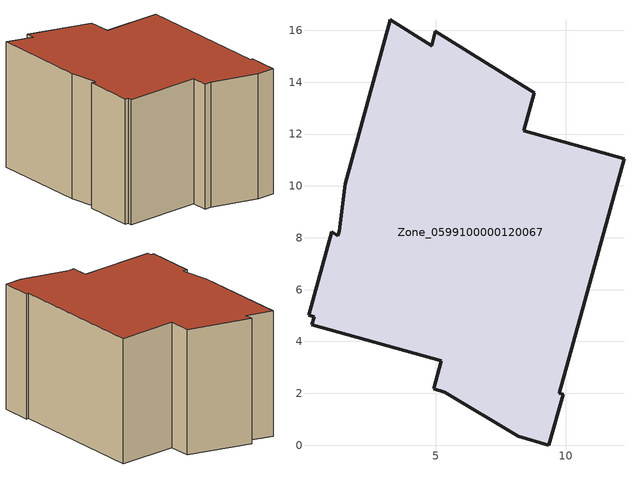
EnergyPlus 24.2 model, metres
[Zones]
Zone_0599100000120067
 floor ground (C_G): 1.49,10.09 3.24,16.41 4.84,15.41 4.97,15.96 8.79,13.6 8.38,12.12 12.25,11.05 9.75,2.01 9.91,1.97 9.35,0 8.18,0.35 5.34,2.05 4.92,2.17 5.21,3.26 0.22,4.65 0.3,4.95 0.08,5.01 0.98,8.24 1.22,8.07 1.27,8.26 z0
 wall outside (C_F): 9.75,2.01 12.25,11.05 8.38,12.12 8.79,13.6 4.97,15.96 4.84,15.41 3.24,16.41 1.49,10.09 1.27,8.26 1.22,8.07 0.98,8.24 0.08,5.01 0.3,4.95 0.22,4.65 5.21,3.26 4.92,2.17 5.34,2.05 8.18,0.35 9.35,0 9.91,1.97 9.75,2.01 z0:8.69
 roof outside (C_R): 3.24,16.41 1.49,10.09 1.27,8.26 1.22,8.07 0.98,8.24 0.08,5.01 0.3,4.95 0.22,4.65 5.21,3.26 4.92,2.17 5.34,2.05 8.18,0.35 9.35,0 9.91,1.97 9.75,2.01 12.25,11.05 8.38,12.12 8.79,13.6 4.97,15.96 4.84,15.41 z8.69
[BUILDING]
Pand.0599100000120067: North Axis=0; Terrain=City; Loads Convergence Tolerance Value=0.04; Temperature Convergence Tolerance Value=0.4; Solar Distribution=FullExterior; Maximum Number of Warmup Days=25; Minimum Number of Warmup Days=1
[Site:Location]
Rotterdam.The.Hague.AP_ZH_NLD Design_Conditions: Latitude=51.96; Longitude=4.45; Time Zone=1; Elevation=-4.5
[SITE:GROUNDTEMPERATURE:BUILDINGSURFACE]
18, 18, 18, 18, 18, 18, 18, 18, 18, 18, 18, 18
[MATERIAL] Thermal Absorptance=0.9; Solar Absorptance=0.7; Visible Absorptance=0.7
Name | Roughness | Thickness | Conductivity | Density | Specific Heat
G.TI.1992-2005 | MediumSmooth | 0.15 | 0.06 | 540 | 1210
F.TI.1992-2005 | Rough | 0.3 | 0.12 | 1920 | 840
R.TI.1992-2005 | MediumRough | 0.2 | 0.08 | 1500 | 1000
[CONSTRUCTION]
C_G: G.TI.1992-2005
C_F: F.TI.1992-2005
C_R: R.TI.1992-2005
[ZONE]
Zone_0599100000120067: Type=1; Multiplier=1; Ceiling Height=Autocalculate; Volume=Autocalculate; Floor Area=autocalculate; Part of Total Floor Area=Yes
[ZONEINFILTRATION:DESIGNFLOWRATE]
Infil_Zone_0599100000120067: Zone or ZoneList or Space or SpaceList=Zone_0599100000120067; Schedule=AlwaysOn; Design Flow Rate Calculation Method=Flow/Area; Flow Rate per Floor Area=0.0015; Constant Term Coefficient=1; Temperature Term Coefficient=0; Velocity Term Coefficient=0; Velocity Squared Term Coefficient=0
[HVACTEMPLATE:ZONE:IDEALLOADSAIRSYSTEM]
Zone_0599100000120067: Maximum Heating Supply Air Temperature=50; Minimum Cooling Supply Air Temperature=13; Maximum Heating Supply Air Humidity Ratio=0.0156; Minimum Cooling Supply Air Humidity Ratio=0.0077; Heating Limit=NoLimit; Cooling Limit=NoLimit; Dehumidification Control Type=ConstantSensibleHeatRatio; Cooling Sensible Heat Ratio=0.7; Dehumidification Setpoint=60; Humidification Control Type=None; Humidification Setpoint=30; Outdoor Air Method=None; Outdoor Air Flow Rate per Person=0.00944; Outdoor Air Flow Rate per Zone Floor Area=0; Outdoor Air Flow Rate per Zone=0; Demand Controlled Ventilation Type=None; Outdoor Air Economizer Type=NoEconomizer; Heat Recovery Type=None; Sensible Heat Recovery Effectiveness=0.7; Latent Heat Recovery Effectiveness=0.65
[ZONECONTROL:THERMOSTAT]
ThermostatControl_Zone_0599100000120067: Zone or ZoneList=Zone_0599100000120067; Control Type Schedule=DualSetpointControlType; Control 1=Thermostat_Zone_0599100000120067; Temperature Difference Between Cutout And Setpoint=0
[THERMOSTATSETPOINT:DUALSETPOINT]
Thermostat_Zone_0599100000120067: Heating Setpoint Temperature Schedule=HeatingSetpoint_Zone_0599100000120067; Cooling Setpoint Temperature Schedule=CoolingSetpoint_Zone_0599100000120067
[SCHEDULE:COMPACT]
HeatingSetpoint_Zone_0599100000120067: Through: 12/31, For: AllDays, Until: 24:00, 21
CoolingSetpoint_Zone_0599100000120067: Through: 12/31, For: AllDays, Until: 24:00, 24
DualSetpointControlType: Through: 12/31, For: AllDays, Until: 24:00, 4
AlwaysOn: Through: 12/31, For: AllDays, Until: 24:00, 1
